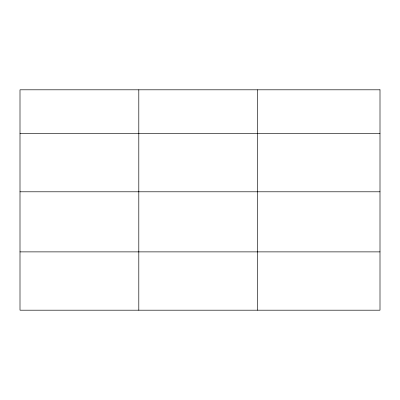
<?xml version="1.0" encoding="UTF-8"?>
<svg xmlns="http://www.w3.org/2000/svg" width="400" height="400" viewBox="0 0 400 400"><rect width="100%" height="100%" fill="white"/><g stroke="black" fill="none" stroke-linecap="round" stroke-linejoin="round"><path stroke-width="0.6" d="M20 133.48L380 133.48M20 191.795L380 191.795M20 251.88L380 251.88M257.6 89.805L257.6 310.195M138.8 89.805L138.8 310.195M380 89.805L20 89.805L20 310.195L380 310.195L380 89.805"/></g></svg>
